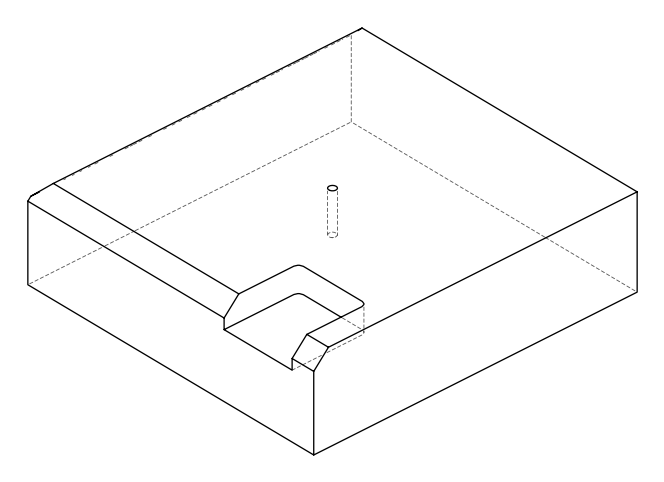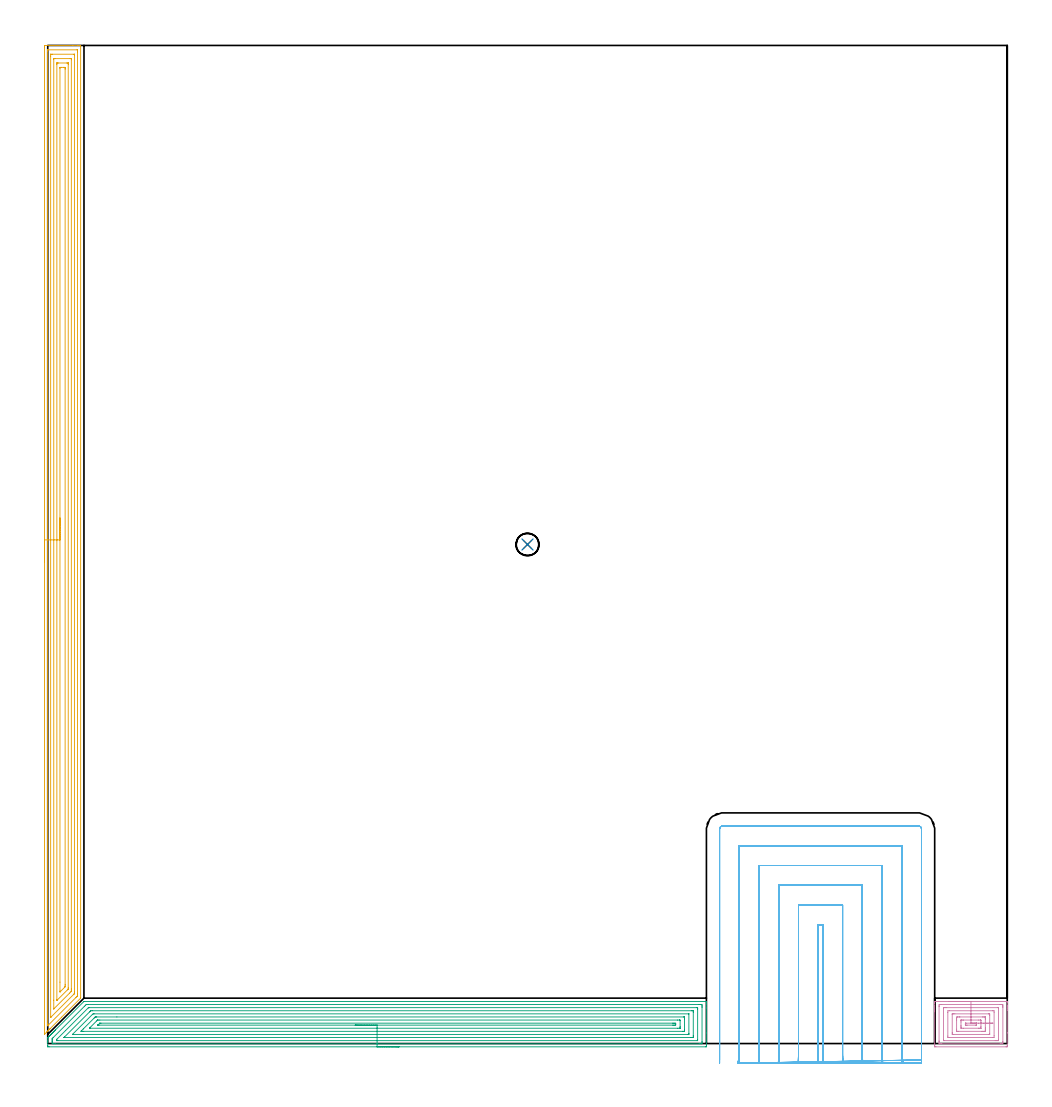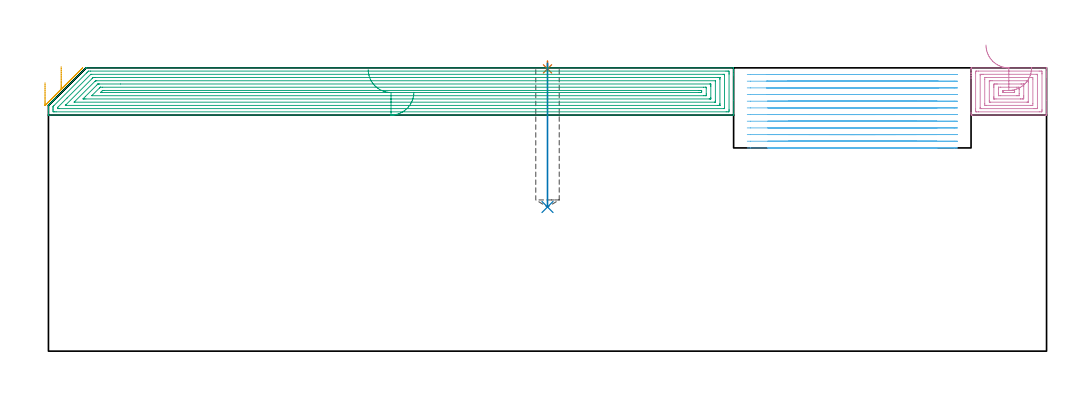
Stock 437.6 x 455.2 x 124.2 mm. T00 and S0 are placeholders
(PLAN: 6 operations, 3 tool changes, 87 min)
(1 SPOT_DRILL | STEP1POCKET | NXT0321_9005460120000 | 0.03 min | 1 mm3)
(2 DRILL_BLIND_HOLE_INTO_CENTER | STEP1POCKET | UGT0301_216 | 0.25 min | 4881 mm3)
(3 AREA_MILL | FG_CHAMFER_SURFACE | UGT0205_001 | 19.07 min | 66045 mm3)
(4 AREA_MILL_1 | FG_CHAMFER_SURFACE_1 | UGT0205_001 | 2.38 min | 8794 mm3)
(5 AREA_MILL_2 | FG_CHAMFER_SURFACE_2 | UGT0205_001 | 21.6 min | 59915 mm3)
(6 MILL_SLOT | SLOT_PARTIAL_RECTANGULAR | NXT0201_011 | Follow Part, ap 3, ae 75% | 43.68 min | 380136 mm3)
(TOOL NXT0321_9005460120000 | NC Spot Drill, 142deg, 12mm, Carbide, Uncoated | D12 PA142 FL30 Z2)
(TOOL UGT0301_216 | Twist Drill 10.3 mm | D10.3 PA118 FL82 Z2)
(TOOL UGT0205_001 | Chamfer Mill 20 x 3 x 45 deg. | D20 FL50 Z2)
(TOOL NXT0201_011 | ENDMILL 12mm [2P460-1200-NA 1630] | D12 FL38 Z6)
(OP 1 SPOT_DRILL)
G17 G21 G94 G90
T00 M6
G54
G17 G0 G90 X218.8 Y227.6 S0 M3
G43 Z134.2 H0
G94 G81 G98 Z123.757 F250. R127.2
G80
M5
M2
(OP 2 DRILL_BLIND_HOLE_INTO_CENTER)
G17 G21 G94 G90
T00 M6
G54
G17 G0 G90 X218.8 Y227.6 S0 M3
G43 Z134.2 H0
G94 G81 G98 Z63.2 F250. R126.2
G80
M5
M2
(OP 3 AREA_MILL)
G17 G21 G94 G90
T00 M6
G54
G17 G0 G90 X160.2 Y-1.5 S1061 M3
G43 Z134.2 H0
Z113.5
G94 G1 X160.162 Z112.628 F250.
X160.048 Z111.763
X159.859 Z110.912
X159.597 Z110.08
X159.263 Z109.274
X158.86 Z108.5
X158.392 Z107.764
X157.86 Z107.072
X157.271 Z106.429
X156.628 Z105.84
X155.936 Z105.308
X155.2 Z104.84
X154.426 Z104.437
X153.62 Z104.103
X152.788 Z103.841
X151.937 Z103.652
X151.072 Z103.538
X150.2 Z103.5
X0.614 Y-1.499 Z103.501
X0.054 Y-1.493 Z103.503
X0.008 Y-1.491 Z103.505
X0. Y-0.935 Z104.06
Y0.511 Z105.507
Y0.844 Z105.84
Y1.511 Z106.51
Y2.623 Z107.622
X0.002 Y2.692 Z107.69
X0.018 Y2.719 Z107.718
X0.123 Y2.824 Z107.823
X0.218 Y2.92 Z107.916
X0.316 Y3.016 Z108.016
X0.419 Y3.119 Z108.118
X0.514 Y3.216 Z108.212
X0.614 Y3.314 Z108.313
X0.714 Y3.414 Z108.414
X0.811 Y3.513 Z108.509
X0.911 Y3.612 Z108.611
X1.01 Y3.71 Z108.709
X1.107 Y3.809 Z108.805
X1.209 Y3.909 Z108.909
X1.305 Y4.005 Z109.005
X1.404 Y4.106 Z109.102
X1.507 Y4.207 Z109.207
X1.6 Y4.3 Z109.3
X1.7 Y4.402 Z109.398
X1.805 Y4.505 Z109.504
X1.896 Y4.596 Z109.595
X1.997 Y4.699 Z109.695
X2.102 Y4.802 Z109.802
X2.191 Y4.891 Z109.891
X2.293 Y4.995 Z109.991
X2.4 Y5.1 Z110.1
X2.486 Y5.187 Z110.186
X2.59 Y5.292 Z110.288
X2.698 Y5.398 Z110.397
X2.782 Y5.482 Z110.482
X2.886 Y5.588 Z110.584
X2.995 Y5.695 Z110.695
X3.077 Y5.777 Z110.777
X3.183 Y5.885 Z110.881
X3.293 Y5.993 Z110.993
X3.373 Y6.073 Z111.072
X3.48 Y6.181 Z111.177
X16.378 Y19.08 Z124.076
X16.432 Y19.131 Z124.128
X16.506 Y19.199 Z124.184
X16.689 Y19.2 Z124.2
X300.233
X300.39 Y19.197 Z124.188
X300.392 Y19.157 Z124.149
X300.4 Y18.777 Z123.776
Y18.412 Z123.412
Y17.746 Z122.741
Y16.523 Z121.52
Y15.966 Z120.961
Y4.847 Z109.844
Y-0.935 Z104.062
X300.397 Y-1.216 Z103.782
X300.39 Y-1.492 Z103.506
X300.113 Y-1.499 Z103.499
X150.2 Y-1.5 Z103.5
Y-0.086 Z104.914
X3.333
X2.438 Y-0.083 Z104.917
X2.4 Y-0.081 Z104.919
X2.01 Y-0.046 Z104.954
X2.003 Y0.35 Z105.35
X2.001 Y0.844 Z105.844
X2. Y1.242 Z106.242
X2.002 Y1.734 Z106.734
X2.005 Y2.127 Z107.127
X2.012 Y2.251 Z107.251
X2.382 Y2.632 Z107.632
X16.689 Y16.939 Z121.939
X17.095 Y17.341 Z122.341
X17.507 Y17.746 Z122.746
X17.547 Y17.78 Z122.78
X18.475 Y17.786 Z122.786
X297.067
X297.962 Y17.783 Z122.783
X298. Y17.781 Z122.781
X298.39 Y17.746 Z122.746
X298.397 Y17.35 Z122.35
X298.399 Y16.856 Z121.856
X298.4 Y16.458 Z121.458
X298.399 Y0.844 Z105.844
X298.398 Y0.448 Z105.448
X298.39 Y-0.046 Z104.954
X298.036 Y-0.081 Z104.919
X298. Y-0.083 Z104.917
X297.147 Y-0.086 Z104.914
X150.2
Y1.328 Z106.328
X4.592 Y1.329 Z106.329
X4.186 Y1.331 Z106.331
X4.051 Y1.333 Z106.333
X4.011 Y1.335 Z106.335
X4.007 Y1.425 Z106.425
X4.006 Y1.548 Z106.548
X4.01 Y1.734 Z106.734
X4.026 Y1.815 Z106.815
X4.063 Y1.856 Z106.856
X4.186 Y1.985 Z106.985
X8.158 Y5.959 Z110.959
X18.475 Y16.274 Z121.274
X18.545 Y16.337 Z121.337
X18.572 Y16.361 Z121.361
X18.598 Y16.365 Z121.365
X18.718 Y16.368 Z121.368
X18.962 Y16.371 Z121.371
X295.808
X296.214 Y16.369 Z121.369
X296.349 Y16.367 Z121.367
X296.389 Y16.365 Z121.365
X296.393 Y16.275 Z121.275
X296.397 Y16.152 Z121.152
X296.399 Y15.966 Z120.966
X296.4 Y15.781 Z120.781
X296.399 Y1.734 Z106.734
X296.398 Y1.55 Z106.55
X296.39 Y1.364 Z106.364
X296.383 Y1.334 Z106.334
X296.365 Y1.333 Z106.333
X296.316 Y1.33 Z106.33
X296.214 Y1.329 Z106.329
X150.2 Y1.328 Z106.328
Y2.743 Z107.743
X7.638
X7.486 Y2.744 Z107.744
X7.411 Y2.746 Z107.746
X7.404 Y2.748 Z107.748
X7.403 Y2.75 Z107.75
X7.412 Y2.761 Z107.761
X7.515 Y2.866 Z107.866
X7.647 Y2.999 Z107.999
X19.102 Y14.453 Z119.453
X19.368 Y14.718 Z119.718
X19.551 Y14.894 Z119.894
X19.6 Y14.939 Z119.939
X19.682 Y14.95 Z119.95
X20.381 Y14.957 Z119.957
X293.655
X294.33 Y14.955 Z119.955
X294.368 Y14.953 Z119.953
X294.384 Y14.951 Z119.951
X294.39 Y14.938 Z119.938
X294.394 Y14.836 Z119.836
X294.398 Y14.629 Z119.629
X294.4 Y14.215 Z119.215
Y3.54 Z108.54
X294.398 Y3.082 Z108.082
X294.394 Y2.866 Z107.866
X294.39 Y2.76 Z107.76
X294.381 Y2.749 Z107.749
X294.359 Y2.747 Z107.747
X294.306 Y2.744 Z107.744
X293.535 Y2.743 Z107.743
X293.415
X150.2
Y4.157 Z109.157
X11.577
X11.38 Y4.158 Z109.158
X11.33 Y4.16 Z109.16
X11.277 Y4.164 Z109.164
X11.304 Y4.2 Z109.2
X11.33 Y4.232 Z109.232
X20.329 Y13.23 Z118.23
X20.401 Y13.298 Z118.298
X20.666 Y13.536 Z118.536
X20.91 Y13.541 Z118.541
X21.154 Y13.542 Z118.542
X292.396 Y13.543 Z118.543
X292.397 Y13.542 Z118.542
X292.399 Y13.539 Z118.539
X292.4 Y4.643 Z109.643
X292.399 Y4.402 Z109.402
X292.395 Y4.24 Z109.24
X292.39 Y4.166 Z109.166
X292.241 Y4.161 Z109.161
X291.994 Y4.158 Z109.158
X150.2 Y4.157 Z109.157
Y5.571 Z110.571
X16.408
X15.796 Y5.572 Z110.572
X15.512 Y5.574 Z110.574
X15.282 Y5.578 Z110.578
X15.148 Y5.589 Z110.589
X15.244 Y5.691 Z110.691
X15.318 Y5.768 Z110.768
X16.208 Y6.66 Z111.66
X21.154 Y11.606 Z116.606
X21.558 Y12.006 Z117.006
X21.631 Y12.075 Z117.075
X21.674 Y12.115 Z117.115
X21.742 Y12.122 Z117.122
X22.047 Y12.126 Z117.126
X22.328 Y12.128 Z117.128
X31.537 Y12.129 Z117.129
X289.963 Y12.128 Z117.128
X290.245 Y12.127 Z117.127
X290.34 Y12.124 Z117.124
X290.382 Y12.122 Z117.122
X290.39 Y12.102 Z117.102
X290.397 Y11.976 Z116.976
X290.399 Y11.519 Z116.519
X290.4 Y11.083 Z116.083
Y6.181 Z111.181
X290.398 Y5.747 Z110.747
X290.392 Y5.601 Z110.601
X290.39 Y5.58 Z110.58
X290.381 Y5.578 Z110.578
X290.345 Y5.574 Z110.574
X290.269 Y5.572 Z110.572
X289.963 Y5.571 Z110.571
X289.682
X150.2
Y6.985 Z111.985
X19.368
X19.011 Y6.992 Z111.992
X19.027 Y7.018 Z112.018
X19.074 Y7.071 Z112.071
X19.218 Y7.22 Z112.22
X22.338 Y10.34 Z115.34
X22.63 Y10.629 Z115.629
X22.694 Y10.688 Z115.688
X22.717 Y10.707 Z115.707
X22.769 Y10.71 Z115.71
X22.855 Y10.713 Z115.713
X22.94 Y10.714 Z115.714
X23.747 Y10.715 Z115.715
X287.198
X288.092 Y10.714 Z115.714
X288.176 Y10.712 Z115.712
X288.261 Y10.708 Z115.708
X288.39 Y10.697 Z115.697
X288.393 Y10.629 Z115.629
X288.398 Y10.408 Z115.408
X288.4 Y7.738 Z112.738
X288.396 Y7.071 Z112.071
X288.393 Y7.016 Z112.016
X288.39 Y6.994 Z111.994
X288.348 Y6.991 Z111.991
X288.261 Y6.987 Z111.987
X288.176 Y6.986 Z111.986
X287.369 Y6.985 Z111.985
X150.2
Y8.399 Z113.399
X23.392 Y8.4 Z113.4
X23.027 Y8.401 Z113.401
X22.94 Y8.403 Z113.403
X22.902 Y8.406 Z113.406
X22.869 Y8.412 Z113.412
X22.892 Y8.44 Z113.44
X22.909 Y8.46 Z113.46
X22.94 Y8.493 Z113.493
X23.565 Y9.117 Z114.117
X23.656 Y9.206 Z114.206
X23.731 Y9.275 Z114.275
X23.754 Y9.294 Z114.294
X23.777 Y9.296 Z114.296
X23.833 Y9.298 Z114.298
X24.274 Y9.3 Z114.3
X285.045
X285.497 Y9.299 Z114.299
X285.941 Y9.298 Z114.298
X286.39 Y9.293 Z114.293
X286.4 Y8.841 Z113.841
X286.39 Y8.407 Z113.407
X285.947 Y8.402 Z113.402
X285.497 Y8.4 Z113.4
X285.056
X150.2 Y8.399 Z113.399
X149.328 Z113.438
X148.464 Z113.551
X147.612 Z113.74
X146.78 Z114.003
X145.974 Z114.336
X145.2 Z114.739
X144.464 Z115.208
X143.772 Z115.739
X143.129 Z116.328
X142.54 Z116.972
X142.009 Z117.664
X141.54 Z118.399
X141.137 Z119.173
X140.803 Z119.979
X140.541 Z120.811
X140.352 Z121.663
X140.238 Z122.528
X140.2 Z123.399
G0 Z134.2
M5
M2
(OP 4 AREA_MILL_1)
G17 G21 G94 G90
T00 M6
G54
G17 G0 G90 X411.05 Y19.2 S1061 M3
G43 Z134.2 H0
G94 G1 X411.088 Z133.328 F250.
X411.202 Z132.463
X411.391 Z131.612
X411.653 Z130.78
X411.987 Z129.974
X412.39 Z129.2
X412.858 Z128.464
X413.39 Z127.772
X413.979 Z127.129
X414.622 Z126.54
X415.314 Z126.008
X416.05 Z125.54
X416.824 Z125.137
X417.63 Z124.803
X418.462 Z124.541
X419.314 Z124.352
X420.178 Z124.238
X421.05 Z124.2
X437.491
X437.59 Y19.197 Z124.189
X437.593 Y19.172 Z124.165
X437.6 Y18.923 Z123.922
Y17.291 Z122.29
Y16.856 Z121.852
Y16.638 Z121.635
Y15.966 Z120.964
Y15.749 Z120.746
Y15.077 Z120.071
Y4.847 Z109.843
Y-0.935 Z104.061
X437.597 Y-1.274 Z103.723
X437.59 Y-1.491 Z103.505
X437.372 Y-1.499 Z103.499
X437.047 Y-1.5 Z103.5
X405.053 Y-1.499 Z103.501
X404.507 Y-1.491 Z103.505
X404.504 Y-1.485 Z103.511
X404.501 Y-0.935 Z104.061
X404.5 Y-0.381 Z104.615
Y14.523 Z119.518
Y15.077 Z120.071
Y15.749 Z120.746
Y15.966 Z120.964
Y16.638 Z121.635
Y16.856 Z121.852
Y17.291 Z122.29
Y18.2 Z123.199
Y18.635 Z123.634
Y18.924 Z123.923
X404.507 Y19.172 Z124.165
X404.51 Y19.197 Z124.189
X404.609 Y19.2 Z124.2
X421.05
Y17.786 Z122.786
X434.381
X435.232 Y17.783 Z122.783
X435.269 Y17.78 Z122.78
X435.59 Y17.746 Z122.746
X435.597 Y17.418 Z122.418
X435.599 Y16.856 Z121.856
X435.6 Y16.525 Z121.525
X435.599 Y0.844 Z105.844
X435.598 Y0.515 Z105.515
X435.59 Y-0.046 Z104.954
X435.304 Y-0.081 Z104.919
X435.269 Y-0.082 Z104.918
X434.421 Y-0.086 Z104.914
X407.719
X406.868 Y-0.083 Z104.917
X406.831 Y-0.08 Z104.92
X406.51 Y-0.046 Z104.954
X406.503 Y0.282 Z105.282
X406.501 Y0.844 Z105.844
X406.5 Y1.175 Z106.175
X406.501 Y16.856 Z121.856
X406.502 Y17.185 Z122.185
X406.51 Y17.746 Z122.746
X406.796 Y17.781 Z122.781
X406.831 Y17.782 Z122.782
X407.679 Y17.786 Z122.786
X421.05
Y16.372 Z121.372
X433.087 Y16.371 Z121.371
X433.492 Y16.37 Z121.37
X433.549 Y16.368 Z121.368
X433.579 Y16.365 Z121.365
X433.59 Y16.35 Z121.35
X433.594 Y16.291 Z121.291
X433.599 Y16.074 Z121.074
X433.6 Y15.966 Z120.966
X433.599 Y1.626 Z106.626
X433.594 Y1.518 Z106.518
X433.583 Y1.335 Z106.335
X433.492 Y1.333 Z106.333
X433.007 Y1.329 Z106.329
X432.603
X432.119 Y1.328 Z106.328
X409.013 Y1.329 Z106.329
X408.608 Y1.33 Z106.33
X408.551 Y1.332 Z106.332
X408.521 Y1.335 Z106.335
X408.51 Y1.35 Z106.35
X408.506 Y1.409 Z106.409
X408.501 Y1.625 Z106.625
X408.5 Y1.734 Z106.734
X408.501 Y16.074 Z121.074
X408.506 Y16.182 Z121.182
X408.517 Y16.365 Z121.365
X408.608 Y16.366 Z121.366
X409.093 Y16.37 Z121.37
X409.497 Y16.371 Z121.371
X409.981 Y16.372 Z121.372
X421.05
Y14.957 Z119.957
X430.945
X431.586 Y14.95 Z119.95
X431.6 Y14.302 Z119.302
Y3.513 Z108.513
X431.588 Y2.75 Z107.75
X430.826 Y2.743 Z107.743
X411.155
X410.514 Y2.75 Z107.75
X410.5 Y3.398 Z108.398
Y14.187 Z119.187
X410.512 Y14.95 Z119.95
X411.274 Y14.957 Z119.957
X421.05
Y13.543 Z118.543
X429.048
X429.294 Y13.542 Z118.542
X429.457 Y13.539 Z118.539
X429.579 Y13.536 Z118.536
X429.59 Y13.481 Z118.481
X429.594 Y13.298 Z118.298
X429.6 Y12.746 Z117.746
X429.599 Y4.402 Z109.402
X429.598 Y4.264 Z109.264
X429.594 Y4.196 Z109.196
X429.591 Y4.167 Z109.167
X429.538 Y4.164 Z109.164
X429.292 Y4.159 Z109.159
X429.048 Y4.157 Z109.157
X413.052
X412.806 Y4.158 Z109.158
X412.643 Y4.16 Z109.16
X412.521 Y4.164 Z109.164
X412.51 Y4.219 Z109.219
X412.506 Y4.402 Z109.402
X412.5 Y4.954 Z109.954
X412.501 Y13.298 Z118.298
X412.502 Y13.436 Z118.436
X412.506 Y13.504 Z118.504
X412.509 Y13.533 Z118.533
X412.562 Y13.536 Z118.536
X412.808 Y13.541 Z118.541
X413.052 Y13.543 Z118.543
X413.695
X421.05
Y12.129 Z117.129
X426.382
X426.661
X427.271 Y12.127 Z117.127
X427.554 Y12.125 Z117.125
X427.581 Y12.122 Z117.122
X427.59 Y12.114 Z117.114
X427.596 Y12.083 Z117.083
X427.599 Y11.519 Z116.519
X427.6 Y11.189 Z116.189
Y7.071 Z112.071
Y6.742 Z111.742
X427.596 Y6.181 Z111.181
X427.591 Y5.861 Z110.861
X427.566 Y5.578 Z110.578
X427.271 Y5.574 Z110.574
X426.991 Y5.572 Z110.572
X426.382 Y5.571 Z110.571
X426.103
X415.439
X414.829 Y5.573 Z110.573
X414.546 Y5.575 Z110.575
X414.519 Y5.578 Z110.578
X414.51 Y5.586 Z110.586
X414.504 Y5.617 Z110.617
X414.501 Y6.181 Z111.181
X414.5 Y6.511 Z111.511
Y10.629 Z115.629
Y10.958 Z115.958
X414.504 Y11.519 Z116.519
X414.509 Y11.839 Z116.839
X414.534 Y12.122 Z117.122
X414.829 Y12.125 Z117.125
X415.109 Y12.128 Z117.128
X415.718 Y12.129 Z117.129
X415.997
X421.05
Y10.715 Z115.715
X424.605
X425.41 Y10.713 Z115.713
X425.494 Y10.711 Z115.711
X425.571 Y10.708 Z115.708
X425.59 Y10.629 Z115.629
X425.596 Y10.527 Z115.527
X425.6 Y9.74 Z114.74
Y9.633 Z114.633
Y7.854 Z112.854
X425.596 Y7.071 Z112.071
X425.593 Y7.018 Z112.018
X425.59 Y6.996 Z111.996
X425.573 Y6.991 Z111.991
X425.494 Y6.99 Z111.99
X424.69 Y6.985 Z111.985
X424.605
X417.495
X416.69 Y6.987 Z111.987
X416.606 Y6.989 Z111.989
X416.529 Y6.992 Z111.992
X416.51 Y7.071 Z112.071
X416.504 Y7.173 Z112.173
X416.5 Y7.96 Z112.96
Y8.067 Z113.067
Y9.846 Z114.846
X416.504 Y10.629 Z115.629
X416.507 Y10.682 Z115.682
X416.509 Y10.704 Z115.704
X416.527 Y10.709 Z115.709
X416.606 Y10.71 Z115.71
X417.41 Y10.715 Z115.715
X417.495
X421.05
Y9.3 Z114.3
X423.267 Y9.299 Z114.299
X423.511 Y9.296 Z114.296
X423.554 Y9.294 Z114.294
X423.59 Y9.288 Z114.288
X423.592 Y9.228 Z114.228
X423.599 Y8.967 Z113.967
Y8.85 Z113.85
X423.592 Y8.464 Z113.464
X423.59 Y8.417 Z113.417
X423.58 Y8.406 Z113.406
X423.547 Y8.404 Z113.404
X423.427 Y8.401 Z113.401
X423.277 Y8.4 Z113.4
X419.273
X418.833 Y8.401 Z113.401
X418.589 Y8.404 Z113.404
X418.546 Y8.406 Z113.406
X418.51 Y8.412 Z113.412
X418.508 Y8.472 Z113.472
X418.501 Y8.733 Z113.733
Y8.85 Z113.85
X418.508 Y9.236 Z114.236
X418.51 Y9.283 Z114.283
X418.52 Y9.294 Z114.294
X418.553 Y9.296 Z114.296
X418.673 Y9.299 Z114.299
X418.823 Y9.3 Z114.3
X421.05
X421.922 Z114.339
X422.786 Z114.452
X423.638 Z114.641
X424.47 Z114.904
X425.276 Z115.237
X426.05 Z115.64
X426.786 Z116.109
X427.478 Z116.64
X428.121 Z117.229
X428.71 Z117.873
X429.242 Z118.565
X429.71 Z119.3
X430.113 Z120.074
X430.447 Z120.88
X430.709 Z121.712
X430.898 Z122.564
X431.012 Z123.429
X431.05 Z124.3
G0 Z134.2
M5
M2
(OP 5 AREA_MILL_2)
G17 G21 G94 G90
T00 M6
G54
G17 G0 G90 X-1.5 Y219.7 S1061 M3
G43 Z134.2 H0
Z117.7
G94 G1 Y219.738 Z116.828 F250.
Y219.852 Z115.964
Y220.041 Z115.112
Y220.303 Z114.28
Y220.637 Z113.474
Y221.04 Z112.7
Y221.509 Z111.964
Y222.04 Z111.272
Y222.629 Z110.629
Y223.272 Z110.04
Y223.964 Z109.509
Y224.7 Z109.04
Y225.474 Z108.637
Y226.28 Z108.303
Y227.112 Z108.041
Y227.964 Z107.852
Y228.828 Z107.738
Y229.7 Z107.7
Y454.571
X-1.495 Y455.093 Z107.703
X-1.492 Y455.19 Z107.706
X-1.39 Y455.2 Z107.807
X11.388 Z120.583
X13.755 Z122.95
X14.467 Z123.666
X14.7 Z123.899
X14.852 Y455.197 Z124.044
X14.997 Y455.19 Z124.188
X15. Y455.018 Z124.2
Y20.923
X14.997 Y20.705 Z124.188
X14.88 Y20.579 Z124.078
X6.312 Y12.012 Z115.512
X1.193 Y6.892 Z110.391
X1.059 Y6.756 Z110.254
X0.918 Y6.617 Z110.116
X0.764 Y6.463 Z109.962
X0.621 Y6.319 Z109.816
X0.471 Y6.17 Z109.669
X0.335 Y6.034 Z109.533
X0.183 Y5.881 Z109.378
X0.024 Y5.723 Z109.222
X-0.093 Y5.605 Z109.104
X-0.255 Y5.443 Z108.94
X-0.423 Y5.276 Z108.775
X-1.496 Y4.204 Z107.702
X-1.498 Y4.205 Z107.701
X-1.499 Y4.229 Z107.7
X-1.5 Y229.7
X-0.086 Z109.114
X-0.085 Y452.61 Z109.115
X-0.084 Y452.783 Z109.116
X-0.08 Y453.143 Z109.12
X-0.079 Y453.18 Z109.121
X-0.032 Y453.19 Z109.168
X0.076 Y453.195 Z109.276
X0.213 Y453.199 Z109.413
X13.348 Z122.548
X13.525 Y453.193 Z122.725
X13.558 Y453.19 Z122.758
X13.579 Y453.18 Z122.779
X13.58 Y453.14 Z122.78
X13.584 Y452.957 Z122.784
X13.585 Y452.783 Z122.785
X13.586 Y452.062 Z122.786
X13.585 Y22.711 Z122.785
X13.582 Y21.994 Z122.782
X13.579 Y21.817 Z122.779
X13.572 Y21.733 Z122.772
X13.505 Y21.661 Z122.705
X13.4 Y21.553 Z122.6
X13.269 Y21.419 Z122.469
X12.879 Y21.029 Z122.079
X0.256 Y8.405 Z109.456
X0.08 Y8.232 Z109.28
X-0.005 Y8.151 Z109.195
X-0.075 Y8.086 Z109.125
X-0.081 Y8.228 Z109.119
X-0.083 Y8.405 Z109.117
X-0.085 Y8.855 Z109.115
X-0.086 Y9.127 Z109.114
Y229.7
X1.328 Z110.528
X1.329 Y450.272 Z110.529
X1.33 Y450.995 Z110.53
X1.332 Y451.162 Z110.532
X1.335 Y451.183 Z110.535
X1.347 Y451.19 Z110.547
X1.396 Y451.195 Z110.596
X1.496 Y451.198 Z110.696
X2.171 Y451.2 Z111.371
X12.004 Z121.204
X12.071 Y451.198 Z121.271
X12.124 Y451.195 Z121.324
X12.155 Y451.191 Z121.355
X12.164 Y451.164 Z121.364
X12.168 Y450.995 Z121.368
X12.171 Y450.824 Z121.371
Y23.434
X12.17 Y23.073 Z121.37
X12.168 Y22.892 Z121.368
X12.164 Y22.804 Z121.364
X12.153 Y22.763 Z121.353
X12.11 Y22.711 Z121.31
X12.057 Y22.657 Z121.257
X12.004 Y22.603 Z121.204
X1.44 Y12.039 Z110.64
X1.381 Y11.982 Z110.581
X1.357 Y11.966 Z110.557
X1.335 Y11.955 Z110.535
X1.332 Y11.982 Z110.532
X1.33 Y12.015 Z110.53
X1.329 Y12.153 Z110.529
X1.328 Y229.7 Z110.528
X2.743 Z111.943
Y449.
X2.745 Y449.137 Z111.945
X2.748 Y449.179 Z111.948
X2.751 Y449.19 Z111.951
X2.76 Y449.193 Z111.96
X2.813 Y449.197 Z112.013
X3.248 Y449.2 Z112.448
X10.252 Z119.452
X10.686 Y449.193 Z119.886
X10.738 Y449.19 Z119.938
X10.751 Y449.184 Z119.951
X10.753 Y449.167 Z119.953
X10.756 Y449.108 Z119.956
X10.757 Y449.05 Z119.957
Y448.691
Y24.879
X10.755 Y24.499 Z119.955
X10.75 Y23.991 Z119.95
X10.743 Y23.804 Z119.943
X10.554 Y23.605 Z119.754
X9.961 Y23.009 Z119.161
X2.882 Y15.932 Z112.082
X2.811 Y15.862 Z112.011
X2.762 Y15.82 Z111.962
X2.751 Y15.812 Z111.951
X2.749 Y15.819 Z111.949
X2.746 Y15.863 Z111.946
X2.744 Y15.932 Z111.944
X2.743 Y19.784 Z111.943
Y229.7
X4.157 Z113.357
Y446.524
X4.159 Y446.954 Z113.359
X4.162 Y447.168 Z113.362
X4.163 Y447.187 Z113.363
X4.185 Y447.191 Z113.385
X4.242 Y447.197 Z113.442
X4.337 Y447.2 Z113.537
X4.999 Z114.199
X8.715 Z117.915
X9.236 Y447.198 Z118.436
X9.29 Y447.196 Z118.49
X9.327 Y447.19 Z118.527
X9.336 Y447.183 Z118.536
X9.338 Y447.163 Z118.538
X9.342 Y446.962 Z118.542
X9.343 Y446.559 Z118.543
Y25.394
X9.338 Y24.964 Z118.538
X9.336 Y24.861 Z118.536
X9.286 Y24.796 Z118.486
X9.188 Y24.692 Z118.388
X9.001 Y24.499 Z118.201
X4.423 Y19.922 Z113.623
X4.323 Y19.825 Z113.523
X4.207 Y19.717 Z113.407
X4.164 Y19.69 Z113.364
X4.157 Y19.994 Z113.357
Y20.029
Y229.7
X5.571 Z114.771
Y444.736
X5.572 Y445.044 Z114.772
X5.576 Y445.148 Z114.776
X5.578 Y445.18 Z114.778
X5.592 Y445.19 Z114.792
X5.647 Y445.194 Z114.847
X5.874 Y445.198 Z115.074
X6.296 Y445.2 Z115.496
X7.171 Z116.371
X7.626 Y445.198 Z116.826
X7.777 Y445.195 Z116.977
X7.897 Y445.19 Z117.097
X7.922 Y445.181 Z117.122
X7.925 Y445.134 Z117.125
X7.927 Y445.046 Z117.127
X7.928 Y444.736 Z117.128
X7.929 Y444.426 Z117.129
Y26.872
X7.927 Y26.288 Z117.127
X7.925 Y25.982 Z117.125
X7.921 Y25.881 Z117.121
X7.858 Y25.813 Z117.058
X7.626 Y25.574 Z116.826
X5.657 Y23.605 Z114.857
X5.623 Y23.575 Z114.823
X5.59 Y23.548 Z114.79
X5.578 Y23.605 Z114.778
X5.576 Y23.669 Z114.776
X5.572 Y23.914 Z114.772
X5.571 Y28.011 Z114.771
Y229.7
Y230.572 Z114.809
Y231.437 Z114.923
Y232.288 Z115.112
Y233.12 Z115.374
Y233.926 Z115.708
Y234.7 Z116.111
Y235.436 Z116.58
Y236.128 Z117.111
Y236.771 Z117.7
Y237.36 Z118.343
Y237.892 Z119.035
Y238.36 Z119.771
Y238.763 Z120.545
Y239.097 Z121.351
Y239.359 Z122.183
Y239.548 Z123.035
Y239.662 Z123.9
Y239.7 Z124.771
G0 Z134.2
M5
M2
(OP 6 MILL_SLOT)
G17 G21 G94 G90
T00 M6
G54
G17 G0 G90 X353.628 Y-8.998 S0 M3
G43 Z134.2 H1
Z121.275
G94 G1 X353.526 Y-6. F250.
G2 X353.5 Y-4.472 R45. F500.
G1 Y54.2
X351.4
Y-4.472
G2 X351.374 Y-6. R45.
G1 X351.272 Y-8.998 F250.
X362.66 Y-8.997
X362.532 Y-6.
G2 X362.5 Y-4.472 R36. F500.
G1 Y63.2
X342.4
Y-4.472
G2 X342.368 Y-6. R36.
G1 X342.24 Y-8.997 F250.
X371.713 Y-8.995
X371.543 Y-6.
G2 X371.5 Y-4.472 R27. F500.
G1 Y72.2
X333.4
Y-4.472
G2 X333.357 Y-6. R27.
G1 X333.187 Y-8.995 F250.
X380.82 Y-8.989
X380.565 Y-6.
G2 X380.5 Y-4.472 R18. F500.
G1 Y81.2
X324.4
Y-4.472
G2 X324.335 Y-6. R18.
G1 X324.08 Y-8.989 F250.
X390.14 Y-8.956
X389.631 Y-6.
G2 X389.5 Y-4.472 R9. F500.
G1 Y90.2
X315.4
Y-4.472
G2 X315.269 Y-6. R9.
G1 X314.76 Y-8.956 F250.
X398.5 Y-7.472
Y-4.472
Y97.8 F500.
G3 X397.1 Y99.2 R1.4
G1 X307.8
G3 X306.4 Y97.8 R1.4
G1 Y-4.472
Y-7.472 F250.
G0 X353.628 Y-8.998 Z118.35
G1 X353.526 Y-6.
G2 X353.5 Y-4.472 R45. F500.
G1 Y54.2
X351.4
Y-4.472
G2 X351.374 Y-6. R45.
G1 X351.272 Y-8.998 F250.
X362.66 Y-8.997
X362.532 Y-6.
G2 X362.5 Y-4.472 R36. F500.
G1 Y63.2
X342.4
Y-4.472
G2 X342.368 Y-6. R36.
G1 X342.24 Y-8.997 F250.
X371.713 Y-8.995
X371.543 Y-6.
G2 X371.5 Y-4.472 R27. F500.
G1 Y72.2
X333.4
Y-4.472
G2 X333.357 Y-6. R27.
G1 X333.187 Y-8.995 F250.
X380.82 Y-8.989
X380.565 Y-6.
G2 X380.5 Y-4.472 R18. F500.
G1 Y81.2
X324.4
Y-4.472
G2 X324.335 Y-6. R18.
G1 X324.08 Y-8.989 F250.
X390.14 Y-8.956
X389.631 Y-6.
G2 X389.5 Y-4.472 R9. F500.
G1 Y90.2
X315.4
Y-4.472
G2 X315.269 Y-6. R9.
G1 X314.76 Y-8.956 F250.
X398.5 Y-7.472
Y-4.472
Y97.8 F500.
G3 X397.1 Y99.2 R1.4
G1 X307.8
G3 X306.4 Y97.8 R1.4
G1 Y-4.472
Y-7.472 F250.
G0 X353.628 Y-8.998 Z115.425
G1 X353.526 Y-6.
G2 X353.5 Y-4.472 R45. F500.
G1 Y54.2
X351.4
Y-4.472
G2 X351.374 Y-6. R45.
G1 X351.272 Y-8.998 F250.
X362.66 Y-8.997
X362.532 Y-6.
G2 X362.5 Y-4.472 R36. F500.
G1 Y63.2
X342.4
Y-4.472
G2 X342.368 Y-6. R36.
G1 X342.24 Y-8.997 F250.
X371.713 Y-8.995
X371.543 Y-6.
G2 X371.5 Y-4.472 R27. F500.
G1 Y72.2
X333.4
Y-4.472
G2 X333.357 Y-6. R27.
G1 X333.187 Y-8.995 F250.
X380.82 Y-8.989
X380.565 Y-6.
G2 X380.5 Y-4.472 R18. F500.
G1 Y81.2
X324.4
Y-4.472
G2 X324.335 Y-6. R18.
G1 X324.08 Y-8.989 F250.
X390.14 Y-8.956
X389.631 Y-6.
G2 X389.5 Y-4.472 R9. F500.
G1 Y90.2
X315.4
Y-4.472
G2 X315.269 Y-6. R9.
G1 X314.76 Y-8.956 F250.
X398.5 Y-7.472
Y-4.472
Y97.8 F500.
G3 X397.1 Y99.2 R1.4
G1 X307.8
G3 X306.4 Y97.8 R1.4
G1 Y-4.472
Y-7.472 F250.
G0 X353.626 Y-8.998 Z112.5
G1 X353.525 Y-6.
G2 X353.5 Y-4.492 R45. F500.
G1 Y54.2
X351.4
Y-4.492
G2 X351.375 Y-6. R45.
G1 X351.274 Y-8.998 F250.
X362.657 Y-8.997
X362.532 Y-6.
G2 X362.5 Y-4.492 R36. F500.
G1 Y63.2
X342.4
Y-4.492
G2 X342.368 Y-6. R36.
G1 X342.243 Y-8.997 F250.
X371.71 Y-8.995
X371.542 Y-6.
G2 X371.5 Y-4.492 R27. F500.
G1 Y72.2
X333.4
Y-4.492
G2 X333.358 Y-6. R27.
G1 X333.19 Y-8.995 F250.
X380.815 Y-8.989
X380.563 Y-6.
G2 X380.5 Y-4.492 R18. F500.
G1 Y81.2
X324.4
Y-4.492
G2 X324.337 Y-6. R18.
G1 X324.085 Y-8.989 F250.
X390.13 Y-8.958
X389.627 Y-6.
G2 X389.5 Y-4.492 R9. F500.
G1 Y90.2
X315.4
Y-4.492
G2 X315.273 Y-6. R9.
G1 X314.77 Y-8.958 F250.
X398.5 Y-7.492
Y-4.492
Y97.8 F500.
G3 X397.1 Y99.2 R1.4
G1 X307.8
G3 X306.4 Y97.8 R1.4
G1 Y-4.492
Y-7.492 F250.
G0 X353.512 Y-9. Z109.575
G1 X353.5 Y-6.
Y-5.82 F500.
Y54.2
X351.4
Y-5.821
Y-6.
X351.388 Y-9. F250.
X362.515
X362.5 Y-6.
Y-5.82 F500.
Y63.2
X342.4
Y-5.821
Y-6.
X342.385 Y-9. F250.
X371.521
X371.501 Y-6.
X371.5 Y-5.82 F500.
Y72.2
X333.4
Y-5.821
X333.399 Y-6.
X333.38 Y-9. F250.
X380.531
X380.501 Y-6.
X380.5 Y-5.82 F500.
Y81.2
X324.4
Y-5.821
X324.399 Y-6.
X324.369 Y-9. F250.
X389.562 Y-8.999
X389.502 Y-6.
X389.5 Y-5.82 F500.
Y90.2
X315.4
Y-5.821
X315.398 Y-6.
X315.339 Y-8.999 F250.
X398.5 Y-8.82
Y-5.82
Y97.8 F500.
G3 X397.1 Y99.2 R1.4
G1 X307.8
G3 X306.4 Y97.8 R1.4
G1 Y-5.821
Y-8.821 F250.
G0 X353.5 Y-9. Z106.65
G1 Y-6.
Y54.2 F500.
X351.4
Y-6.
Y-9. F250.
X362.5
Y-6.
Y63.2 F500.
X342.4
Y-6.
Y-9. F250.
X371.5
Y-6.
Y72.2 F500.
X333.4
Y-6.
Y-9. F250.
X380.5
Y-6.
Y81.2 F500.
X324.4
Y-6.
Y-9. F250.
X389.5
Y-6.
Y90.2 F500.
X315.4
Y-6.
Y-9. F250.
X398.5
Y-6.
Y97.8 F500.
G3 X397.1 Y99.2 R1.4
G1 X307.8
G3 X306.4 Y97.8 R1.4
G1 Y-6.
Y-9. F250.
G0 X353.5 Z103.725
G1 Y-6.
Y54.2 F500.
X351.4
Y-6.
Y-9. F250.
X362.5
Y-6.
Y63.2 F500.
X342.4
Y-6.
Y-9. F250.
X371.5
Y-6.
Y72.2 F500.
X333.4
Y-6.
Y-9. F250.
X380.5
Y-6.
Y81.2 F500.
X324.4
Y-6.
Y-9. F250.
X389.5
Y-6.
Y90.2 F500.
X315.4
Y-6.
Y-9. F250.
X398.5
Y-6.
Y97.8 F500.
G3 X397.1 Y99.2 R1.4
G1 X307.8
G3 X306.4 Y97.8 R1.4
G1 Y-6.
Y-9. F250.
G0 X353.5 Z100.8
G1 Y-6.
Y54.2 F500.
X351.4
Y-6.
Y-9. F250.
X362.5
Y-6.
Y63.2 F500.
X342.4
Y-6.
Y-9. F250.
X371.5
Y-6.
Y72.2 F500.
X333.4
Y-6.
Y-9. F250.
X380.5
Y-6.
Y81.2 F500.
X324.4
Y-6.
Y-9. F250.
X389.5
Y-6.
Y90.2 F500.
X315.4
Y-6.
Y-9. F250.
X398.5
Y-6.
Y97.8 F500.
G3 X397.1 Y99.2 R1.4
G1 X307.8
G3 X306.4 Y97.8 R1.4
G1 Y-6.
Y-9. F250.
G0 X353.5 Z97.875
G1 Y-6.
Y54.2 F500.
X351.4
Y-6.
Y-9. F250.
X362.5
Y-6.
Y63.2 F500.
X342.4
Y-6.
Y-9. F250.
X371.5
Y-6.
Y72.2 F500.
X333.4
Y-6.
Y-9. F250.
X380.5
Y-6.
Y81.2 F500.
X324.4
Y-6.
Y-9. F250.
X389.5
Y-6.
Y90.2 F500.
X315.4
Y-6.
Y-9. F250.
X398.5
Y-6.
Y97.8 F500.
G3 X397.1 Y99.2 R1.4
G1 X307.8
G3 X306.4 Y97.8 R1.4
G1 Y-6.
Y-9. F250.
G0 X353.5 Z94.95
G1 Y-6.
Y54.2 F500.
X351.4
Y-6.
Y-9. F250.
X362.5
Y-6.
Y63.2 F500.
X342.4
Y-6.
Y-9. F250.
X371.5
Y-6.
Y72.2 F500.
X333.4
Y-6.
Y-9. F250.
X380.5
Y-6.
Y81.2 F500.
X324.4
Y-6.
Y-9. F250.
X389.5
Y-6.
Y90.2 F500.
X315.4
Y-6.
Y-9. F250.
X398.5
Y-6.
Y97.8 F500.
G3 X397.1 Y99.2 R1.4
G1 X307.8
G3 X306.4 Y97.8 R1.4
G1 Y-6.
Y-9. F250.
G0 X353.5 Z92.025
G1 Y-6.
Y54.2 F500.
X351.4
Y-6.
Y-9. F250.
X362.5
Y-6.
Y63.2 F500.
X342.4
Y-6.
Y-9. F250.
X371.5
Y-6.
Y72.2 F500.
X333.4
Y-6.
Y-9. F250.
X380.5
Y-6.
Y81.2 F500.
X324.4
Y-6.
Y-9. F250.
X389.5
Y-6.
Y90.2 F500.
X315.4
Y-6.
Y-9. F250.
X398.5
Y-6.
Y97.8 F500.
G3 X397.1 Y99.2 R1.4
G1 X307.8
G3 X306.4 Y97.8 R1.4
G1 Y-6.
Y-9. F250.
G0 X353.5 Z89.1
G1 Y-6.
Y54.2 F500.
X351.4
Y-6.
Y-9. F250.
X362.5
Y-6.
Y63.2 F500.
X342.4
Y-6.
Y-9. F250.
X371.5
Y-6.
Y72.2 F500.
X333.4
Y-6.
Y-9. F250.
X380.5
Y-6.
Y81.2 F500.
X324.4
Y-6.
Y-9. F250.
X389.5
Y-6.
Y90.2 F500.
X315.4
Y-6.
Y-9. F250.
X398.5
Y-6.
Y97.8 F500.
G3 X397.1 Y99.2 R1.4
G1 X307.8
G3 X306.4 Y97.8 R1.4
G1 Y-6.
Y-9. F250.
G0 Z134.2
M5
M2
